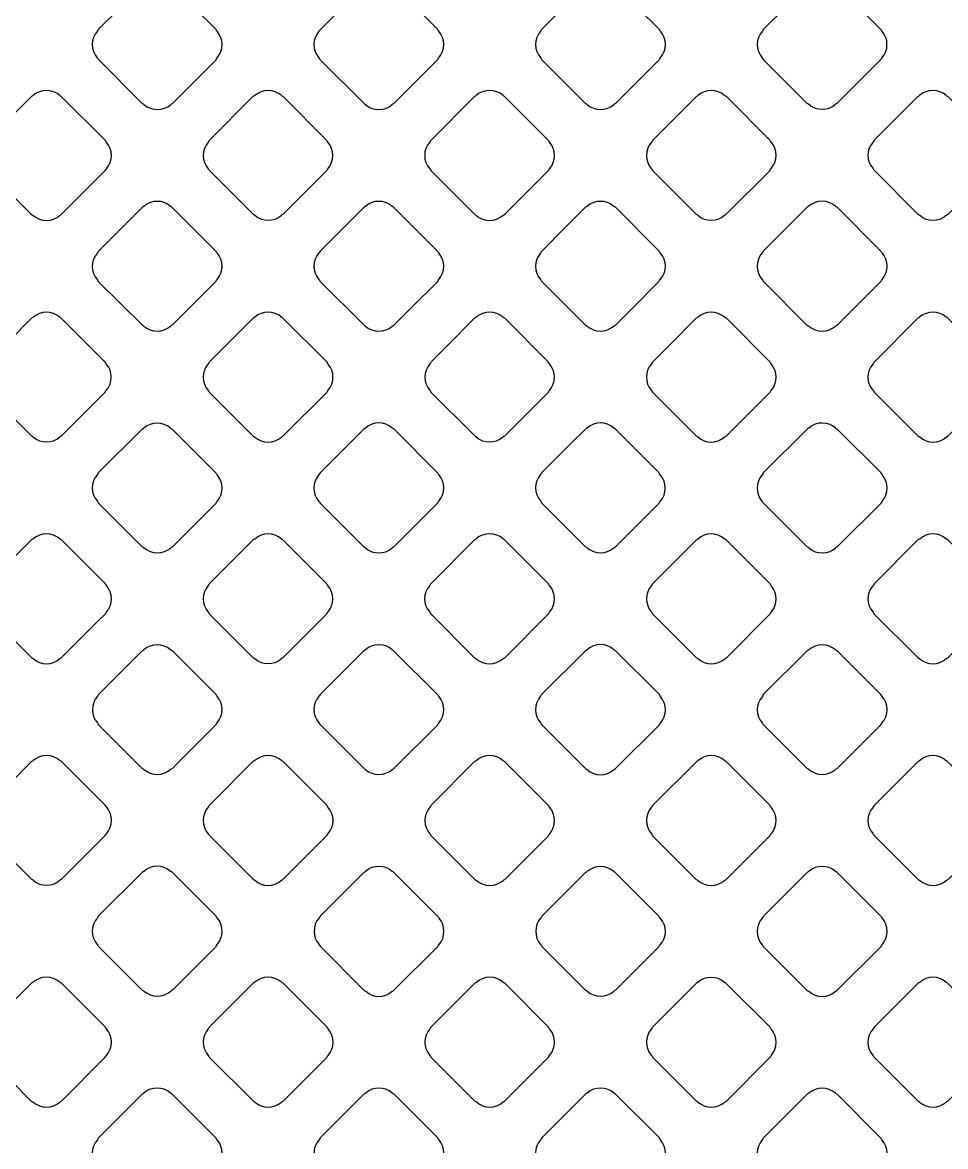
# Model space of a CAD drawing. Extents: x 3811 to 4077, y -444 to -307.
# Drawn here: x 3991.538 to 3992.436, y -379.253 to -378.16 of the extents above; entities that cross this region are included whole.
import ezdxf

# ---------------------------------------------------------------- set-up
doc = ezdxf.new("R2010")
doc.units = 0
doc.layers.add('gbr-dxf', color=7, linetype='Continuous')

msp = doc.modelspace()

# ---------------------------------------------------------------- linework, layer by layer
at = {"layer": 'gbr-dxf', "linetype": 'Continuous'}
for points in [[(3991.8986, -383.3826, -0.163793), (3989.9024, -377.4523, -0.009935)], [(3991.641, -383.6054, -0.164322), (3989.5639, -377.4599, -0.007717)], [(3989.7163, -377.4601, 0.164179), (3991.7589, -383.5087)], [(3990.0548, -377.4545, 0.163577), (3992.0164, -383.2857)]]:
    msp.add_lwpolyline(points, format="xyb", dxfattribs=at)
for points in [[(3991.6112, -378.1941, -0.082787), (3991.6121, -378.1955), (3991.655, -378.2384, -0.095796), (3991.6566, -378.2394, 0.378906), (3991.6826, -378.2394, -0.095866), (3991.6842, -378.2384), (3991.7267, -378.1959, -0.095796), (3991.7277, -378.1942, 0.379293), (3991.7277, -378.1683, -0.096625), (3991.7267, -378.1666), (3991.6841, -378.124, -0.100054), (3991.6824, -378.123, 0.379731), (3991.6564, -378.123, -0.096265), (3991.6548, -378.124), (3991.6122, -378.1665, -0.096111), (3991.6113, -378.1682, 0.379289)], [(3991.8268, -378.1942, -0.087343), (3991.8277, -378.1957), (3991.8706, -378.2386, -0.082834), (3991.8719, -378.2395, 0.379287), (3991.8979, -378.2395, -0.095612), (3991.8995, -378.2385), (3991.9423, -378.1957, -0.095602), (3991.9433, -378.1941, 0.379293), (3991.9432, -378.1681, -0.087748), (3991.9423, -378.1666), (3991.8996, -378.1239, -0.091913), (3991.8981, -378.123, 0.379731), (3991.8721, -378.123, -0.09572), (3991.8705, -378.124), (3991.8278, -378.1667, -0.096214), (3991.8268, -378.1683, 0.379672)], [(3992.0423, -378.1682, 0.379293), (3992.0424, -378.1941, -0.095956), (3992.0433, -378.1958), (3992.086, -378.2385, -0.092072), (3992.0876, -378.2394, 0.379289), (3992.1136, -378.2394, -0.095506), (3992.1152, -378.2385), (3992.1579, -378.1958, -0.095602), (3992.1588, -378.1941, 0.379293), (3992.1588, -378.1682, -0.095956), (3992.1578, -378.1665), (3992.115, -378.1237, -0.08348), (3992.1136, -378.1228, 0.379672), (3992.0877, -378.1228, -0.095612), (3992.086, -378.1238), (3992.0433, -378.1665, -0.095602)], [(3992.2579, -378.1941, -0.09185), (3992.2589, -378.1957), (3992.3014, -378.2382, -0.103673), (3992.3032, -378.2392, 0.379293), (3992.3291, -378.2392, -0.096625), (3992.3308, -378.2382), (3992.3733, -378.1958, -0.096111), (3992.3743, -378.1941, 0.379289), (3992.3743, -378.1682, -0.087284), (3992.3734, -378.1667), (3992.3306, -378.1239, -0.09197), (3992.3291, -378.123, 0.379293), (3992.3031, -378.123, -0.096625), (3992.3015, -378.124), (3992.2589, -378.1665, -0.096314), (3992.258, -378.1682, 0.379672)], [(3991.5034, -378.302, -0.091476), (3991.5044, -378.3035), (3991.547, -378.3462, -0.103673), (3991.5488, -378.3472, 0.379293), (3991.5748, -378.3472, -0.096625), (3991.5764, -378.3462), (3991.619, -378.3036, -0.096314), (3991.62, -378.3019, 0.379672), (3991.62, -378.276, -0.087305), (3991.6191, -378.2745), (3991.5762, -378.2316, -0.091205), (3991.5747, -378.2307, 0.379293), (3991.5487, -378.2307, -0.096625), (3991.5471, -378.2317), (3991.5044, -378.2744, -0.096111), (3991.5034, -378.276, 0.379289)], [(3991.7191, -378.302, -0.082876), (3991.7199, -378.3034), (3991.7627, -378.3461, -0.095895), (3991.7643, -378.3471, 0.378943), (3991.7903, -378.3471, -0.095866), (3991.7919, -378.3461), (3991.8344, -378.3035, -0.095935), (3991.8354, -378.3019, 0.379239), (3991.8354, -378.276, -0.095612), (3991.8344, -378.2743), (3991.7919, -378.2318, -0.099849), (3991.7902, -378.2308, 0.379293), (3991.7643, -378.2308, -0.096119), (3991.7626, -378.2318), (3991.7201, -378.2744, -0.096023), (3991.7191, -378.276, 0.379672)], [(3991.9345, -378.3019, -0.09148), (3991.9355, -378.3035), (3991.9783, -378.3463, -0.0873), (3991.9798, -378.3472, 0.379293), (3992.0057, -378.3472, -0.096625), (3992.0074, -378.3462), (3992.0308, -378.3228), (3992.05, -378.3036, -0.096266), (3992.051, -378.302, 0.379731), (3992.051, -378.276, -0.100032), (3992.05, -378.2743), (3992.0073, -378.2316, -0.087638), (3992.0058, -378.2307, 0.379289), (3991.9798, -378.2307, -0.095506), (3991.9782, -378.2316), (3991.9355, -378.2743, -0.095602), (3991.9345, -378.276, 0.378906)], [(3992.1502, -378.3019, -0.099534), (3992.1512, -378.3036), (3992.1937, -378.3461, -0.095796), (3992.1953, -378.3471, 0.379293), (3992.2213, -378.3471, -0.096625), (3992.2229, -378.3461), (3992.2656, -378.3035, -0.096627), (3992.2665, -378.3018, 0.379229), (3992.2666, -378.2759, -0.09148), (3992.2656, -378.2743), (3992.223, -378.2317, -0.095602), (3992.2213, -378.2307, 0.379293), (3992.1954, -378.2307, -0.095956), (3992.1938, -378.2317), (3992.1512, -378.2743, -0.096111), (3992.1502, -378.2759, 0.379321)], [(3992.3656, -378.3018, -0.09185), (3992.3666, -378.3034), (3992.4092, -378.346, -0.103545), (3992.411, -378.3471, 0.379287), (3992.4369, -378.3471, -0.096157), (3992.4386, -378.3461), (3992.4811, -378.3036, -0.095796), (3992.4821, -378.3019, 0.379293), (3992.4821, -378.276, -0.087784), (3992.4812, -378.2745), (3992.4383, -378.2317, -0.091964), (3992.4368, -378.2307, 0.379731), (3992.4108, -378.2307, -0.095756), (3992.4092, -378.2317), (3992.3666, -378.2742, -0.096023), (3992.3656, -378.2759, 0.379672)], [(3991.6113, -378.4098, -0.091745), (3991.6122, -378.4114), (3991.6547, -378.4538, -0.104311), (3991.6565, -378.4549, 0.379703), (3991.6824, -378.4549, -0.095612), (3991.6841, -378.4539), (3991.7267, -378.4112, -0.095585), (3991.7277, -378.4096, 0.379324), (3991.7277, -378.3837, -0.087343), (3991.7268, -378.3822), (3991.6841, -378.3395, -0.091205), (3991.6825, -378.3385, 0.379214), (3991.6566, -378.3385, -0.095956), (3991.6549, -378.3395), (3991.6122, -378.3822, -0.095628), (3991.6113, -378.3838, 0.379731)], [(3991.8268, -378.4096, -0.087652), (3991.8277, -378.4111), (3991.8707, -378.4541, -0.083), (3991.8721, -378.455, 0.379214), (3991.898, -378.4549, -0.096625), (3991.8997, -378.454), (3991.9159, -378.4377), (3991.9423, -378.4114, -0.095916), (3991.9432, -378.4097, 0.379731), (3991.9432, -378.3838, -0.091581), (3991.9423, -378.3822), (3991.8996, -378.3395, -0.096111), (3991.8979, -378.3385, 0.379321), (3991.872, -378.3385, -0.095506), (3991.8704, -378.3395), (3991.8278, -378.382, -0.098209), (3991.8268, -378.3837, 0.379064)], [(3992.0423, -378.3838, 0.379293), (3992.0424, -378.4098, -0.091745), (3992.0433, -378.4113), (3992.086, -378.454, -0.087638), (3992.0875, -378.4549, 0.379731), (3992.1134, -378.4549, -0.096265), (3992.1151, -378.4539), (3992.1313, -378.4377), (3992.1577, -378.4113, -0.096314), (3992.1587, -378.4097, 0.379672), (3992.1587, -378.3837, -0.100154), (3992.1577, -378.382), (3992.1151, -378.3394, -0.086956), (3992.1136, -378.3385, 0.378858), (3992.0877, -378.3385, -0.095506), (3992.086, -378.3394), (3992.0667, -378.3588), (3992.0433, -378.3822, -0.095824)], [(3992.2578, -378.4097, -0.087314), (3992.2587, -378.4112), (3992.3014, -378.4539, -0.100054), (3992.3032, -378.4549, 0.379731), (3992.3291, -378.4549, -0.096265), (3992.3308, -378.4539), (3992.3734, -378.4113, -0.096266), (3992.3744, -378.4096, 0.379731), (3992.3744, -378.3837, -0.087314), (3992.3735, -378.3822), (3992.3306, -378.3394, -0.091913), (3992.3291, -378.3384, 0.379731), (3992.3031, -378.3384, -0.09572), (3992.3015, -378.3394), (3992.2588, -378.3821, -0.096266), (3992.2578, -378.3837, 0.379731)], [(3991.5036, -378.5175, -0.087343), (3991.5045, -378.519), (3991.5471, -378.5616, -0.099711), (3991.5488, -378.5626, 0.379293), (3991.5748, -378.5626, -0.095956), (3991.5764, -378.5616), (3991.6189, -378.5191, -0.096214), (3991.6199, -378.5175, 0.379672), (3991.6199, -378.4915, -0.087343), (3991.619, -378.49), (3991.5762, -378.4473, -0.091364), (3991.5747, -378.4463, 0.379293), (3991.5487, -378.4464, -0.095956), (3991.5471, -378.4473), (3991.5046, -378.4899, -0.096214), (3991.5036, -378.4915, 0.379672)], [(3991.719, -378.5175, -0.095506), (3991.7199, -378.5191), (3991.7627, -378.5618, -0.09197), (3991.7643, -378.5628, 0.379293), (3991.7902, -378.5628, -0.09572), (3991.7918, -378.5618), (3991.8346, -378.5191, -0.096266), (3991.8355, -378.5174, 0.379731), (3991.8355, -378.4915, -0.082756), (3991.8347, -378.4901), (3991.7917, -378.4471, -0.087516), (3991.7903, -378.4462, 0.379289), (3991.7643, -378.4462, -0.095866), (3991.7627, -378.4472), (3991.7199, -378.4899, -0.095602), (3991.719, -378.4915, 0.378858)], [(3991.9347, -378.5175, -0.091745), (3991.9356, -378.519), (3991.9783, -378.5617, -0.087638), (3991.9798, -378.5626, 0.379731), (3992.0057, -378.5626, -0.096265), (3992.0074, -378.5616), (3992.0363, -378.5328), (3992.0499, -378.5191, -0.096266), (3992.0509, -378.5175, 0.379731), (3992.0509, -378.4915, -0.103612), (3992.0498, -378.4897), (3992.0074, -378.4473, -0.091913), (3992.0058, -378.4463, 0.379731), (3991.9798, -378.4463, -0.09572), (3991.9782, -378.4473), (3991.9518, -378.4736), (3991.9356, -378.4898, -0.096266), (3991.9347, -378.4915, 0.379731)], [(3992.1501, -378.5174, -0.096157), (3992.151, -378.519), (3992.1938, -378.5618, -0.091737), (3992.1953, -378.5627, 0.379324), (3992.2213, -378.5627, -0.095612), (3992.2229, -378.5618), (3992.2656, -378.5191, -0.095602), (3992.2666, -378.5175, 0.379214), (3992.2665, -378.4915, -0.096625), (3992.2656, -378.4899), (3992.223, -378.4473, -0.09979), (3992.2212, -378.4463, 0.379731), (3992.1953, -378.4463, -0.09572), (3992.1936, -378.4472), (3992.1673, -378.4736), (3992.1511, -378.4898, -0.096314), (3992.1501, -378.4915, 0.379672)], [(3992.3656, -378.5175, -0.087314), (3992.3666, -378.519), (3992.4093, -378.5617, -0.09979), (3992.411, -378.5627, 0.379731), (3992.437, -378.5627, -0.09572), (3992.4386, -378.5617), (3992.4812, -378.5191, -0.096266), (3992.4822, -378.5175, 0.379731), (3992.4822, -378.4915, -0.087314), (3992.4813, -378.49), (3992.4385, -378.4472, -0.091913), (3992.4369, -378.4462, 0.379731), (3992.4109, -378.4462, -0.09572), (3992.4093, -378.4472), (3992.3666, -378.4899, -0.096266), (3992.3656, -378.4915, 0.379731)], [(3991.6113, -378.6252, -0.087314), (3991.6122, -378.6267), (3991.6549, -378.6694, -0.09979), (3991.6566, -378.6704, 0.379731), (3991.6826, -378.6704, -0.09572), (3991.6842, -378.6694), (3991.7267, -378.6269, -0.096266), (3991.7277, -378.6253, 0.379731), (3991.7277, -378.5993, -0.087314), (3991.7268, -378.5978), (3991.684, -378.555, -0.091913), (3991.6824, -378.5541, 0.379731), (3991.6564, -378.5541, -0.09572), (3991.6548, -378.555), (3991.6122, -378.5976, -0.096266), (3991.6113, -378.5992, 0.379731)], [(3991.8268, -378.6253, -0.096265), (3991.8278, -378.6269), (3991.8704, -378.6695, -0.09246), (3991.8719, -378.6705, 0.379672), (3991.8979, -378.6705, -0.096157), (3991.8995, -378.6695), (3991.9423, -378.6267, -0.095585), (3991.9433, -378.6251, 0.379287), (3991.9433, -378.5992, -0.082707), (3991.9424, -378.5978), (3991.8995, -378.5549, -0.086956), (3991.8981, -378.554, 0.379293), (3991.8721, -378.554, -0.096265), (3991.8705, -378.555), (3991.8278, -378.5977, -0.095916), (3991.8268, -378.5993, 0.379731)], [(3992.0423, -378.5992, 0.379293), (3992.0424, -378.6251, -0.092348), (3992.0433, -378.6267), (3992.0861, -378.6695, -0.087862), (3992.0876, -378.6704, 0.379506), (3992.1135, -378.6704, -0.098229), (3992.1152, -378.6694), (3992.1577, -378.6269, -0.095602), (3992.1587, -378.6253, 0.379293), (3992.1587, -378.5994, -0.103917), (3992.1577, -378.5976), (3992.1151, -378.555, -0.091913), (3992.1135, -378.554, 0.379289), (3992.0875, -378.554, -0.095866), (3992.0859, -378.555), (3992.0722, -378.5687), (3992.0433, -378.5976, -0.095296)], [(3992.2578, -378.5994, 0.379293), (3992.2578, -378.6253, -0.083235), (3992.2587, -378.6267), (3992.3015, -378.6695, -0.096214), (3992.3032, -378.6705, 0.379672), (3992.3291, -378.6705, -0.095612), (3992.3308, -378.6696), (3992.3734, -378.6269, -0.095602), (3992.3744, -378.6253, 0.379293), (3992.3744, -378.5993, -0.091954), (3992.3734, -378.5977), (3992.3307, -378.555, -0.096332), (3992.3291, -378.5541, 0.379289), (3992.3031, -378.554, -0.095506), (3992.3015, -378.555), (3992.2588, -378.5977, -0.095602)], [(3991.5035, -378.7329, -0.082324), (3991.5044, -378.7343), (3991.5473, -378.7772, -0.095589), (3991.5489, -378.7782, 0.378718), (3991.5748, -378.7782, -0.095719), (3991.5765, -378.7772), (3991.6109, -378.7428), (3991.6191, -378.7346, -0.095824), (3991.62, -378.733, 0.379293), (3991.62, -378.707, -0.091954), (3991.6191, -378.7054), (3991.5764, -378.6627, -0.095916), (3991.5747, -378.6618, 0.379731), (3991.5487, -378.6618, -0.096265), (3991.5471, -378.6627), (3991.5045, -378.7053, -0.096128), (3991.5035, -378.707, 0.379107)], [(3991.7191, -378.733, -0.087343), (3991.72, -378.7345), (3991.7626, -378.7771, -0.099711), (3991.7643, -378.7781, 0.37925), (3991.7903, -378.7781, -0.096458), (3991.7919, -378.7771), (3991.8344, -378.7346, -0.096955), (3991.8354, -378.733, 0.379612), (3991.8354, -378.707, -0.087343), (3991.8345, -378.7056), (3991.7918, -378.6628, -0.091364), (3991.7902, -378.6619, 0.379293), (3991.7643, -378.6619, -0.095956), (3991.7626, -378.6629), (3991.7201, -378.7054, -0.096214), (3991.7191, -378.7071, 0.379672)], [(3991.9345, -378.707, 0.379293), (3991.9345, -378.733, -0.100266), (3991.9355, -378.7347), (3991.9781, -378.7773, -0.096314), (3991.9798, -378.7783, 0.379672), (3992.0057, -378.7783, -0.096157), (3992.0074, -378.7773), (3992.05, -378.7346, -0.095796), (3992.051, -378.733, 0.379293), (3992.051, -378.7071, -0.096119), (3992.05, -378.7054), (3992.0072, -378.6626, -0.083134), (3992.0058, -378.6617, 0.379321), (3991.9798, -378.6617, -0.09527), (3991.9782, -378.6627), (3991.9355, -378.7054, -0.095602)], [(3992.1502, -378.707, 0.37925), (3992.1502, -378.7329, -0.096458), (3992.1512, -378.7346), (3992.1939, -378.7773, -0.09246), (3992.1954, -378.7782, 0.379672), (3992.2214, -378.7783, -0.096157), (3992.223, -378.7773), (3992.2656, -378.7347, -0.095602), (3992.2666, -378.7331, 0.379214), (3992.2665, -378.7072, -0.10047), (3992.2655, -378.7054), (3992.223, -378.6629, -0.104264), (3992.2212, -378.6619, 0.379289), (3992.1953, -378.6619, -0.095506), (3992.1937, -378.6629), (3992.1512, -378.7054, -0.095602)], [(3992.3656, -378.7072, 0.379293), (3992.3656, -378.7331, -0.083235), (3992.3665, -378.7345), (3992.4092, -378.7772, -0.096314), (3992.4109, -378.7782, 0.379672), (3992.4368, -378.7782, -0.096157), (3992.4385, -378.7773), (3992.4811, -378.7346, -0.095602), (3992.4821, -378.733, 0.379293), (3992.4821, -378.707, -0.091954), (3992.4811, -378.7054), (3992.4386, -378.6629, -0.096332), (3992.4369, -378.6619, 0.379289), (3992.411, -378.6619, -0.095506), (3992.4093, -378.6628), (3992.3666, -378.7056, -0.095602)], [(3991.6113, -378.8407, -0.082876), (3991.6122, -378.8421), (3991.655, -378.8849, -0.095759), (3991.6566, -378.8859, 0.379032), (3991.6825, -378.8858, -0.095973), (3991.6842, -378.8849), (3991.6887, -378.8803), (3991.7267, -378.8423, -0.095824), (3991.7277, -378.8407, 0.378906), (3991.7277, -378.8147, -0.091476), (3991.7268, -378.8132), (3991.6842, -378.7706, -0.098209), (3991.6825, -378.7696, 0.379506), (3991.6566, -378.7696, -0.096117), (3991.6549, -378.7706), (3991.6124, -378.8131, -0.098737), (3991.6114, -378.8148, 0.379672)], [(3991.8268, -378.8407, -0.091558), (3991.8278, -378.8423), (3991.8706, -378.8851, -0.087516), (3991.8721, -378.886, 0.379731), (3991.898, -378.886, -0.09572), (3991.8997, -378.885), (3991.9423, -378.8424, -0.096266), (3991.9432, -378.8408, 0.379731), (3991.9432, -378.8148, -0.082756), (3991.9424, -378.8134), (3991.8994, -378.7705, -0.087516), (3991.898, -378.7696, 0.379731), (3991.872, -378.7696, -0.09572), (3991.8703, -378.7705), (3991.8278, -378.8131, -0.096266), (3991.8268, -378.8147, 0.379731)], [(3992.0423, -378.8148, 0.379293), (3992.0424, -378.8408, -0.099964), (3992.0434, -378.8425), (3992.086, -378.8851, -0.096314), (3992.0876, -378.8861, 0.379703), (3992.1135, -378.8861, -0.095612), (3992.1152, -378.8851), (3992.1579, -378.8425, -0.095796), (3992.1588, -378.8408, 0.379293), (3992.1588, -378.8149, -0.09572), (3992.1578, -378.8132), (3992.115, -378.7704, -0.083134), (3992.1136, -378.7695, 0.379289), (3992.0877, -378.7695, -0.095506), (3992.086, -378.7705), (3992.0433, -378.8132, -0.095602)], [(3992.258, -378.8408, -0.083226), (3992.2588, -378.8422), (3992.3015, -378.8849, -0.096214), (3992.3032, -378.8859, 0.379672), (3992.3291, -378.8859, -0.095612), (3992.3308, -378.885), (3992.3733, -378.8424, -0.095796), (3992.3743, -378.8408, 0.379293), (3992.3743, -378.8148, -0.09572), (3992.3733, -378.8132), (3992.3308, -378.7707, -0.100151), (3992.3291, -378.7697, 0.379321), (3992.3031, -378.7697, -0.095506), (3992.3015, -378.7707), (3992.2589, -378.8132, -0.098209), (3992.258, -378.8149, 0.379506)], [(3991.5036, -378.9485, -0.082707), (3991.5044, -378.9499), (3991.5472, -378.9927, -0.095535), (3991.5488, -378.9936, 0.379293), (3991.5748, -378.9936, -0.096625), (3991.5764, -378.9926), (3991.619, -378.9501, -0.096314), (3991.62, -378.9484, 0.379977), (3991.62, -378.9224, -0.094842), (3991.619, -378.9208), (3991.5765, -378.8783, -0.101106), (3991.5748, -378.8773, 0.378984), (3991.5488, -378.8773, -0.097885), (3991.5472, -378.8783), (3991.5046, -378.9209, -0.096314), (3991.5036, -378.9226, 0.379672)], [(3991.719, -378.9484, -0.084055), (3991.7199, -378.9499), (3991.7628, -378.9927, -0.095987), (3991.7644, -378.9937, 0.379075), (3991.7904, -378.9937, -0.096265), (3991.792, -378.9927), (3991.8345, -378.9501, -0.095916), (3991.8355, -378.9485, 0.379731), (3991.8355, -378.9225, -0.091745), (3991.8346, -378.921), (3991.7919, -378.8783, -0.095916), (3991.7902, -378.8773, 0.379731), (3991.7643, -378.8773, -0.095612), (3991.7626, -378.8783), (3991.7246, -378.9163), (3991.72, -378.9209, -0.096128), (3991.719, -378.9225, 0.379506)], [(3991.9347, -378.9485, -0.09572), (3991.9356, -378.9501), (3991.9783, -378.9928, -0.091913), (3991.9799, -378.9938, 0.379731), (3992.0059, -378.9938, -0.09572), (3992.0075, -378.9928), (3992.05, -378.9503, -0.096266), (3992.051, -378.9487, 0.379731), (3992.051, -378.9227, -0.09572), (3992.05, -378.9211), (3992.0072, -378.8782, -0.083056), (3992.0058, -378.8774, 0.379731), (3991.9798, -378.8774, -0.09572), (3991.9782, -378.8783), (3991.9356, -378.9209, -0.096266), (3991.9347, -378.9225, 0.379731)], [(3992.1502, -378.9226, 0.379214), (3992.1502, -378.9486, -0.104392), (3992.1512, -378.9504), (3992.1936, -378.9928, -0.100115), (3992.1953, -378.9938, 0.379672), (3992.2213, -378.9938, -0.096157), (3992.2229, -378.9928), (3992.2656, -378.9501, -0.095602), (3992.2666, -378.9485, 0.379214), (3992.2665, -378.9225, -0.092139), (3992.2656, -378.921), (3992.223, -378.8784, -0.096266), (3992.2214, -378.8774, 0.379289), (3992.1954, -378.8774, -0.095866), (3992.1938, -378.8784), (3992.1512, -378.921, -0.095602)], [(3992.3656, -378.9485, -0.082792), (3992.3665, -378.9499), (3992.4094, -378.9928, -0.095824), (3992.411, -378.9938, 0.379293), (3992.437, -378.9937, -0.096625), (3992.4386, -378.9928), (3992.4811, -378.9503, -0.095916), (3992.4821, -378.9486, 0.379731), (3992.4821, -378.9226, -0.096265), (3992.4811, -378.921), (3992.4385, -378.8784, -0.10046), (3992.4368, -378.8774, 0.379289), (3992.4108, -378.8774, -0.095506), (3992.4092, -378.8784), (3992.3666, -378.921, -0.095935), (3992.3656, -378.9226, 0.379287)], [(3991.6112, -379.0562, -0.082792), (3991.6121, -379.0576), (3991.655, -379.1005, -0.095296), (3991.6566, -379.1014, 0.379293), (3991.6826, -379.1014, -0.096625), (3991.6842, -379.1005), (3991.7268, -379.0579, -0.096214), (3991.7278, -379.0562, 0.379672), (3991.7278, -379.0303, -0.096614), (3991.7268, -379.0286), (3991.6842, -378.986, -0.100588), (3991.6825, -378.985, 0.379293), (3991.6565, -378.985, -0.096625), (3991.6549, -378.986), (3991.6122, -379.0286, -0.096214), (3991.6113, -379.0303, 0.379672)], [(3991.8269, -379.0562, -0.088595), (3991.8278, -379.0577), (3991.8708, -379.1007, -0.08404), (3991.8722, -379.1016, 0.378984), (3991.8981, -379.1016, -0.095973), (3991.8997, -379.1006), (3991.9424, -379.0579, -0.095916), (3991.9434, -379.0563, 0.379731), (3991.9434, -379.0303, -0.087748), (3991.9425, -379.0288), (3991.8996, -378.986, -0.091913), (3991.8981, -378.9851, 0.379731), (3991.8721, -378.9851, -0.09572), (3991.8705, -378.9861), (3991.8279, -379.0287, -0.096128), (3991.8269, -379.0303, 0.379506)], [(3992.0425, -379.0563, -0.095865), (3992.0435, -379.058), (3992.086, -379.1005, -0.091437), (3992.0876, -379.1015, 0.379731), (3992.1136, -379.1015, -0.096265), (3992.1152, -379.1005), (3992.1577, -379.058, -0.095916), (3992.1587, -379.0564, 0.379731), (3992.1587, -379.0304, -0.096265), (3992.1577, -379.0288), (3992.115, -378.9861, -0.083056), (3992.1136, -378.9852, 0.379731), (3992.0876, -378.9852, -0.09572), (3992.086, -378.9862), (3992.0435, -379.0287, -0.096266), (3992.0425, -379.0303, 0.379731)], [(3992.2578, -379.0563, -0.091581), (3992.2587, -379.0579), (3992.3014, -379.1006, -0.103673), (3992.3032, -379.1016, 0.379293), (3992.3291, -379.1016, -0.096625), (3992.3308, -379.1006), (3992.3734, -379.058, -0.095916), (3992.3744, -379.0563, 0.379731), (3992.3744, -379.0303, -0.087343), (3992.3735, -379.0289), (3992.3307, -378.986, -0.092072), (3992.3291, -378.9851, 0.379289), (3992.3031, -378.9851, -0.095506), (3992.3015, -378.9861), (3992.2588, -379.0288, -0.095935), (3992.2578, -379.0304, 0.379287)], [(3991.5034, -379.164, -0.09185), (3991.5044, -379.1656), (3991.547, -379.2083, -0.103498), (3991.5488, -379.2093, 0.379214), (3991.5748, -379.2093, -0.096625), (3991.5764, -379.2083), (3991.619, -379.1657, -0.096332), (3991.62, -379.164, 0.379289), (3991.62, -379.1381, -0.087715), (3991.6191, -379.1366), (3991.5763, -379.0938, -0.094156), (3991.5747, -379.0928, 0.379506), (3991.5487, -379.0928, -0.095973), (3991.5471, -379.0938), (3991.5044, -379.1365, -0.096023), (3991.5034, -379.1381, 0.379672)], [(3991.7191, -379.1381, 0.379293), (3991.7191, -379.164, -0.087077), (3991.72, -379.1655), (3991.763, -379.2085, -0.08267), (3991.7644, -379.2093, 0.379731), (3991.7903, -379.2093, -0.096265), (3991.792, -379.2084), (3991.8347, -379.1657, -0.095935), (3991.8356, -379.164, 0.378936), (3991.8357, -379.1381, -0.091768), (3991.8347, -379.1365), (3991.792, -379.0938, -0.096423), (3991.7903, -379.0928, 0.379287), (3991.7644, -379.0928, -0.095612), (3991.7627, -379.0938), (3991.7201, -379.1365, -0.095602)], [(3991.9347, -379.164, -0.093141), (3991.9357, -379.1656), (3991.9784, -379.2083, -0.086956), (3991.9799, -379.2092, 0.379293), (3992.0058, -379.2092, -0.095956), (3992.0075, -379.2082), (3992.05, -379.1657, -0.096266), (3992.051, -379.1641, 0.379731), (3992.051, -379.1381, -0.100032), (3992.05, -379.1364), (3992.0074, -379.0938, -0.087978), (3992.0059, -379.0929, 0.379321), (3991.98, -379.0929, -0.095506), (3991.9783, -379.0938), (3991.9357, -379.1364, -0.097917), (3991.9347, -379.1381, 0.379239)], [(3992.1502, -379.164, -0.099825), (3992.1512, -379.1657), (3992.1938, -379.2083, -0.095958), (3992.1954, -379.2093, 0.379731), (3992.2214, -379.2093, -0.096225), (3992.2231, -379.2083), (3992.2656, -379.1658, -0.096558), (3992.2665, -379.1642, 0.379731), (3992.2665, -379.1382, -0.091558), (3992.2656, -379.1366), (3992.2229, -379.0939, -0.095916), (3992.2212, -379.093, 0.379731), (3992.1953, -379.093, -0.096265), (3992.1936, -379.0939), (3992.1512, -379.1364, -0.095916), (3992.1502, -379.138, 0.379731)], [(3992.3656, -379.1382, 0.379293), (3992.3656, -379.1642, -0.091745), (3992.3666, -379.1657), (3992.4091, -379.2082, -0.104311), (3992.4109, -379.2093, 0.379703), (3992.4368, -379.2093, -0.095612), (3992.4384, -379.2083), (3992.4811, -379.1656, -0.095796), (3992.4821, -379.164, 0.379293), (3992.4821, -379.138, -0.087314), (3992.4812, -379.1366), (3992.4385, -379.0939, -0.092072), (3992.4369, -379.0929, 0.379321), (3992.411, -379.0929, -0.09527), (3992.4093, -379.0939), (3992.3666, -379.1366, -0.095602)], [(3991.6113, -379.2719, -0.091558), (3991.6122, -379.2734), (3991.6548, -379.316, -0.104018), (3991.6566, -379.3171, 0.379731), (3991.6826, -379.3171, -0.09572), (3991.6842, -379.3161), (3991.7268, -379.2735, -0.096266), (3991.7278, -379.2718, 0.379731), (3991.7278, -379.2459, -0.08798), (3991.7269, -379.2444), (3991.6841, -379.2016, -0.092126), (3991.6825, -379.2006, 0.379731), (3991.6566, -379.2006, -0.09572), (3991.6549, -379.2016), (3991.6122, -379.2443, -0.096266), (3991.6113, -379.2459, 0.379731)], [(3991.8269, -379.2719, -0.087343), (3991.8279, -379.2733), (3991.8707, -379.3161, -0.083056), (3991.8721, -379.317, 0.379289), (3991.898, -379.317, -0.095866), (3991.8996, -379.3161), (3991.9424, -379.2733, -0.095585), (3991.9433, -379.2717, 0.379287), (3991.9433, -379.2458, -0.09148), (3991.9424, -379.2442), (3991.8998, -379.2016, -0.095602), (3991.8981, -379.2006, 0.379293), (3991.8722, -379.2006, -0.095956), (3991.8705, -379.2016), (3991.8279, -379.2442, -0.095916), (3991.8269, -379.2459, 0.379731)], [(3992.0424, -379.2717, -0.091769), (3992.0434, -379.2733), (3992.0862, -379.3162, -0.08752), (3992.0877, -379.3171, 0.379293), (3992.1136, -379.317, -0.095956), (3992.1153, -379.3161), (3992.1578, -379.2735, -0.095916), (3992.1588, -379.2719, 0.379731), (3992.1588, -379.2459, -0.100266), (3992.1578, -379.2442), (3992.1151, -379.2015, -0.087638), (3992.1136, -379.2006, 0.379289), (3992.0877, -379.2006, -0.095506), (3992.086, -379.2015), (3992.0434, -379.2442, -0.095935), (3992.0424, -379.2458, 0.379287)], [(3992.2579, -379.2719, -0.087343), (3992.2588, -379.2733), (3992.3015, -379.316, -0.099711), (3992.3032, -379.317, 0.379293), (3992.3291, -379.3169, -0.095956), (3992.3308, -379.316), (3992.3733, -379.2735, -0.096266), (3992.3743, -379.2718, 0.379731), (3992.3743, -379.2459, -0.087314), (3992.3733, -379.2444), (3992.3307, -379.2017, -0.092072), (3992.3291, -379.2007, 0.379289), (3992.3031, -379.2007, -0.095506), (3992.3015, -379.2017), (3992.2589, -379.2443, -0.095935), (3992.2579, -379.2459, 0.379287)]]:
    msp.add_lwpolyline(points, format="xyb", close=True, dxfattribs=at)

doc.saveas('drawing.dxf')
